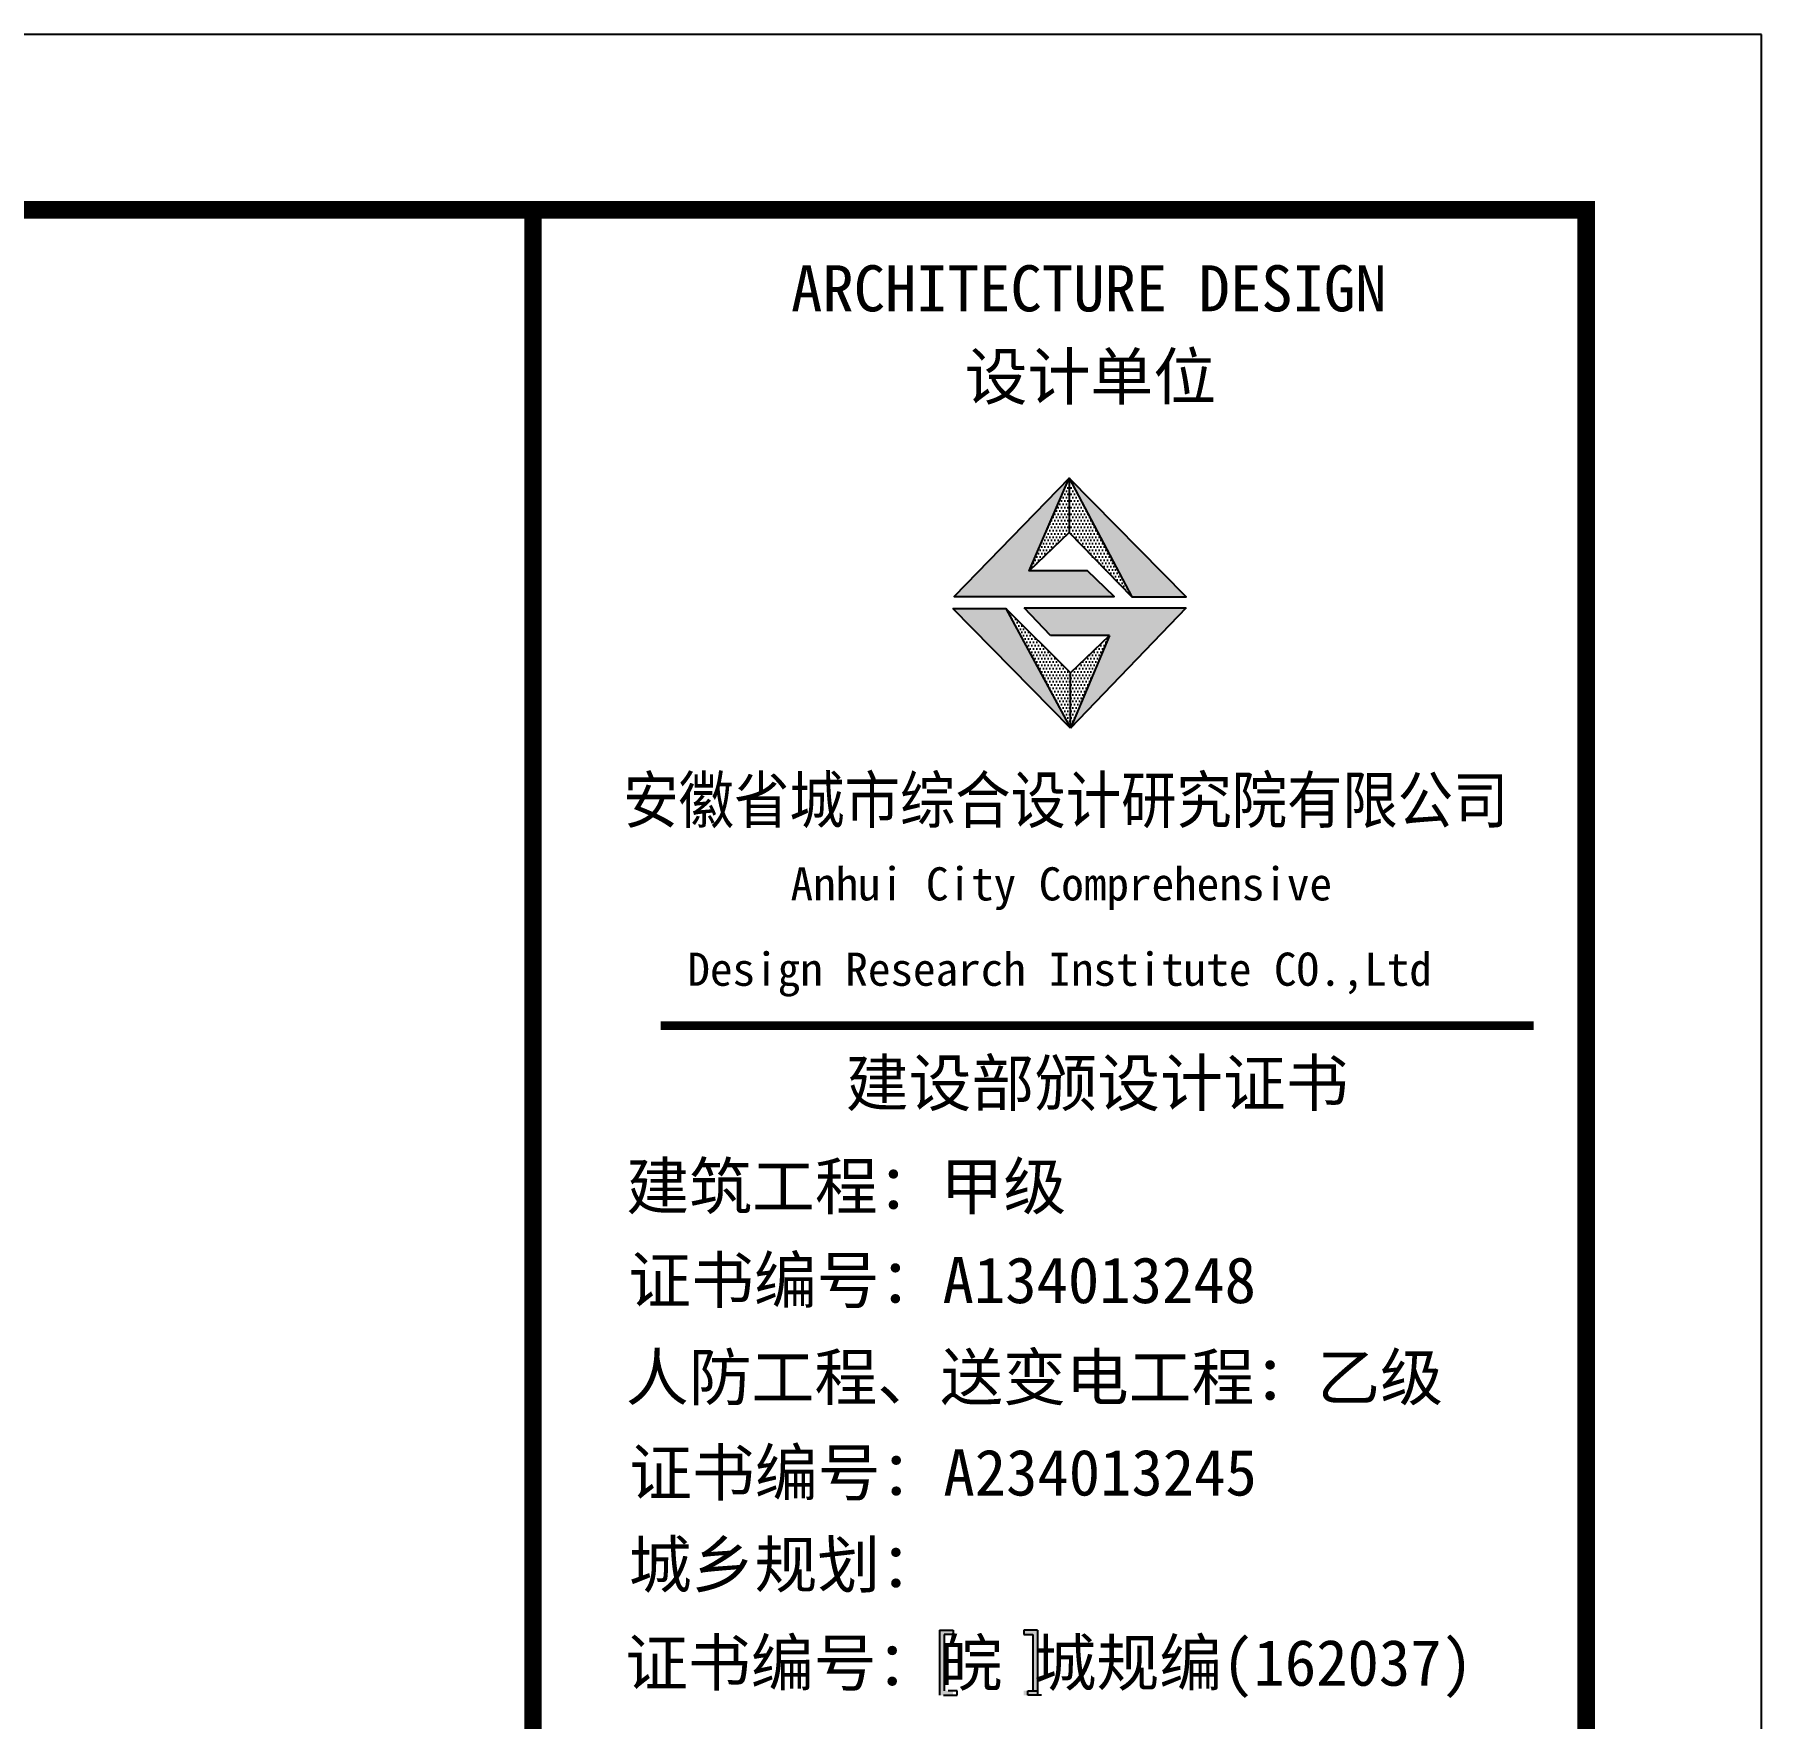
# Model space of a CAD drawing. Extents: x -17471 to 313636, y -71590 to 757901.
# Drawn here: x 303782 to 313636, y 318751 to 328360 of the extents above; entities that cross this region are included whole.
import ezdxf

# ---------------------------------------------------------------- set-up
doc = ezdxf.new("R2010")
doc.units = 0
doc.header["$LTSCALE"] = 1000
doc.header["$MEASUREMENT"] = 0
doc.layers.add('PUB_TITLE', color=4, linetype='Continuous')
doc.layers.add('图框', color=7, linetype='Continuous')
doc.styles.add('黑体', font='simhei.ttf', dxfattribs={"width": 0.6, "height": 4.3})

# ---------------------------------------------------------------- blocks, each defined once
blk = doc.blocks.new('结构图签1')
at = {"layer": '图框'}
for color, points in [(1, [(336592.2, 56339.9), (336819.8, 56868), (336163.4, 56193.3), (337077.3, 56193.3), (336925.7, 56339.9)]), (1, [(337178.4, 56190.5), (337487.8, 56190.5), (336819.8, 56868)]), (1, [(336459.4, 56125.4), (336155.9, 56125.4), (336828.7, 55442.1)]), (1, [(336564, 56127.5), (336713.3, 55970.9), (337051.3, 55970.9), (336828.7, 55442.1), (337488.3, 56127.5)]), (4, [(336107.1, 50269.3), (336158.4, 50269.3), (336158.4, 50294.9), (336134.7, 50294.9), (336079.5, 50294.9), (336079.5, 49922.5), (336134.7, 49922.5), (336158.4, 49922.5), (336158.4, 49948.2), (336107.1, 49948.2)]), (4, [(336612.1, 49948.2), (336560.8, 49948.2), (336560.8, 49922.5), (336584.5, 49922.5), (336639.7, 49922.5), (336639.7, 50294.9), (336584.5, 50294.9), (336560.8, 50294.9), (336560.8, 50269.3), (336612.1, 50269.3)])]:
    blk.add_hatch(color=color, dxfattribs=at).paths.add_polyline_path(points)
h = blk.add_hatch(dxfattribs=at)
h.set_pattern_fill('DOTS', color=256, scale=300, style=0)
h.set_pattern_definition([(0, (-1942543.029, 917917.793), (9.375, 18.75), [0, -18.75])])
h.paths.add_polyline_path([(336828.7, 55442.1), (336828.7, 55757.1), (336459.4, 56125.4)])
h.paths.add_polyline_path([(337051.3, 55970.9), (336828.7, 55757.1), (336828.7, 55442.1)])
h.paths.add_polyline_path([(336819.8, 56868), (336819.8, 56557.4), (337178.4, 56190.5)])
h.paths.add_polyline_path([(336819.8, 56557.4), (336819.8, 56868), (336592.2, 56339.9)])
for p, q in [((336592.2, 56339.9), (336819.8, 56868)), ((336819.8, 56868), (337178.4, 56190.5)), ((336828.7, 55442.1), (336155.9, 56125.4)), ((336155.9, 56125.4), (336459.4, 56125.4)), ((336828.7, 55442.1), (336155.9, 56125.4)), ((336155.9, 56125.4), (336459.4, 56125.4)), ((336155.9, 56125.4), (336459.4, 56125.4)), ((336828.7, 55757.1), (336459.4, 56125.4)), ((336564, 56127.5), (337488.3, 56127.5)), ((336713.3, 55970.9), (336564, 56127.5)), ((337488.3, 56127.5), (336828.7, 55442.1)), ((337051.3, 55970.9), (336713.3, 55970.9)), ((336828.7, 55757.1), (337051.3, 55970.9)), ((337051.3, 55970.9), (336828.7, 55442.1)), ((336828.7, 55442.1), (336828.7, 55757.1)), ((336828.7, 55442.1), (336828.7, 55757.1)), ((336828.7, 55442.1), (336828.7, 55757.1))]:
    blk.add_line(p, q, dxfattribs=at)
at = {"layer": '图框', "color": 1}
for p, q in [((336828.7, 55442.1), (336155.9, 56125.4)), ((336459.4, 56125.4), (336828.7, 55442.1))]:
    blk.add_line(p, q, dxfattribs=at)
at = {"layer": '图框', "color": 4}
for p, q in [((336079.5, 50294.9), (336134.7, 50294.9)), ((336079.5, 50294.9), (336079.5, 49922.5)), ((336158.4, 50269.3), (336107.1, 50269.3)), ((336107.1, 50269.3), (336107.1, 49948.2)), ((336134.7, 50294.9), (336158.4, 50294.9)), ((336158.4, 50294.9), (336158.4, 50269.3)), ((336584.5, 50294.9), (336560.8, 50294.9)), ((336560.8, 50294.9), (336560.8, 50269.3)), ((336560.8, 50269.3), (336612.1, 50269.3)), ((336639.7, 50294.9), (336584.5, 50294.9)), ((336612.1, 50269.3), (336612.1, 49948.2)), ((336639.7, 50294.9), (336639.7, 49922.5)), ((336102.5, 49922.5), (336157.7, 49922.5)), ((336181.4, 49948.2), (336130.1, 49948.2)), ((336157.7, 49922.5), (336181.4, 49922.5)), ((336181.4, 49922.5), (336181.4, 49948.2)), ((336583.8, 49922.5), (336583.8, 49948.2)), ((336583.8, 49948.2), (336635.1, 49948.2)), ((336607.5, 49922.5), (336583.8, 49922.5)), ((336662.7, 49922.5), (336607.5, 49922.5))]:
    blk.add_line(p, q, dxfattribs=at)
at = {"layer": '图框', "color": 4, "const_width": 98.6}
blk.add_lwpolyline([(333761.4, 58400), (339770.6, 58400), (339770.6, 1000), (333761.4, 1000)], close=True, dxfattribs=at)
at = {"layer": '图框'}
for points in [[(336925.7, 56339.9), (336592.2, 56339.9), (336819.8, 56557.4), (337178.4, 56190.5), (337487.8, 56190.5), (336819.8, 56868), (336163.4, 56193.3), (337077.3, 56193.3), (336925.7, 56339.9)], [(336819.8, 56868), (336819.8, 56557.4)]]:
    blk.add_lwpolyline(points, dxfattribs=at)
at = {"layer": '图框', "color": 4, "const_width": 49.8}
blk.add_lwpolyline([(334490.1, 53744), (339470.1, 53744)], dxfattribs=at)
at = {"layer": '图框', "color": 4, "style": '黑体'}
for s, height, p in [('ARCHITECTURE DESIGN', 262.944, (335233.1, 57820.3)), ('设计单位', 262.94, (336224.4, 57316.7)), ('Anhui City Comprehensive ', 189.24, (335230.5, 54458.5)), (' Design Research Institute CO.,Ltd', 189.24, (334513.1, 53971.5)), ('建设部颁设计证书', 262.94, (335545.6, 53285.4)), (' 建筑工程：甲级', 262.94, (334114.3, 52696.1)), ('证书编号：A134013248', 262.944, (334304.5, 52160.3)), ('人防工程、送变电工程：乙级', 262.944, (334290.7, 51606.6)), ('证书编号：A234013245', 262.944, (334309.3, 51062.4)), ('城乡规划：', 262.94, (334307.4, 50537.1)), ('证书编号：皖 城规编(162037)', 262.944, (334286.4, 49977))]:
    blk.add_text(s, height=height, dxfattribs=at).set_placement(p)
at = {"layer": '图框', "color": 4, "style": '黑体', "width": 0.88}
blk.add_text('安徽省城市综合设计研究院有限公司', height=262.944, dxfattribs=at).set_placement((334276.3, 54900.4))

msp = doc.modelspace()

# ---------------------------------------------------------------- linework, layer by layer
at = {"layer": 'PUB_TITLE'}
msp.add_lwpolyline([(187535.9, 268960.3), (313635.9, 268960.3), (313635.9, 328360.3), (187535.9, 328360.3)], close=True, dxfattribs=at)
at = {"layer": 'PUB_TITLE', "const_width": 100}
msp.add_lwpolyline([(190035.9, 269960.3), (312635.9, 269960.3), (312635.9, 327360.3), (190035.9, 327360.3)], close=True, dxfattribs=at)

# ---------------------------------------------------------------- block references
msp.add_blockref('结构图签1', (-27134.7, 268960.3))

doc.saveas('drawing.dxf')
